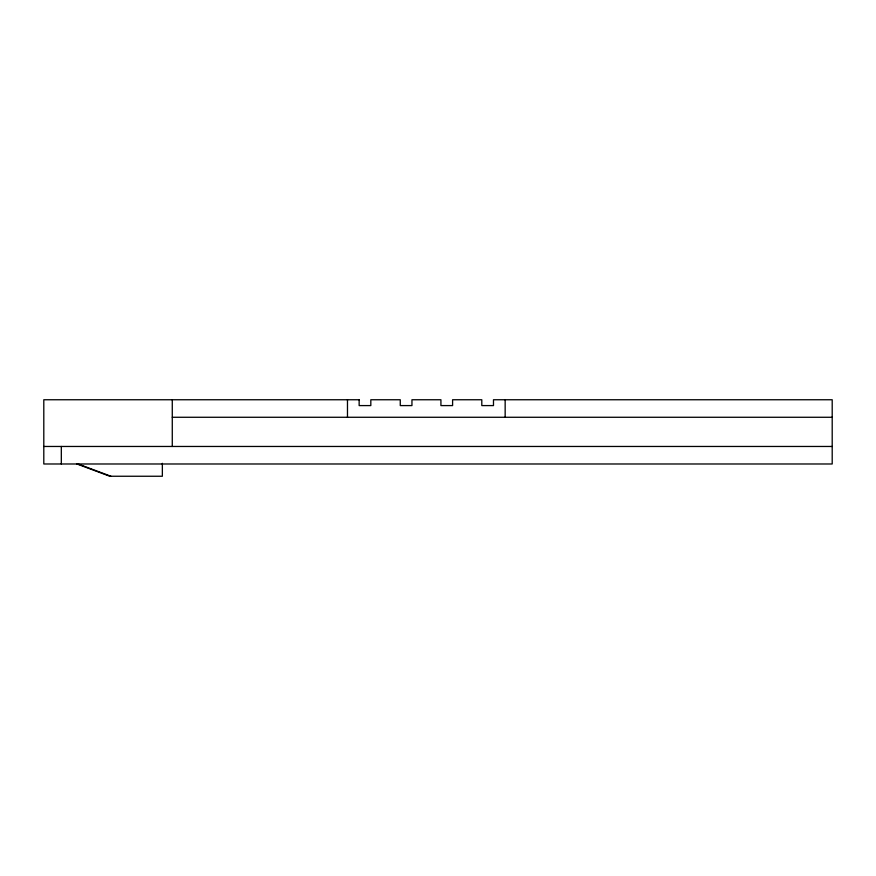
<?xml version="1.0" encoding="UTF-8"?>
<svg xmlns="http://www.w3.org/2000/svg" width="876" height="876" viewBox="0 0 876 876"><rect width="100%" height="100%" fill="white"/><g stroke="black" fill="none" stroke-linecap="round" stroke-linejoin="round"><path stroke-width="1.31" d="M172.276 417.272L832.2 417.272M43.8 446.464L832.2 446.464M77.734 463.864L110.913 476.248M76.628 463.864L109.796 476.248L162.356 476.248L162.356 463.316M505.156 399.752L505.156 417.272M347.476 399.752L347.476 417.272M172.276 399.752L172.276 446.464M61.32 446.464L61.32 463.984M359.149 399.752L43.8 399.752L43.8 463.984L832.2 463.984L832.2 399.752L493.484 399.752L493.484 405.588L481.8 405.588L481.8 399.752L452.596 399.752L452.596 405.588L440.924 405.588L440.924 399.752L411.95 399.752L411.95 405.588L400.266 405.588L400.266 399.752L370.822 399.752L370.822 405.588L359.149 405.588L359.149 399.752"/></g></svg>
